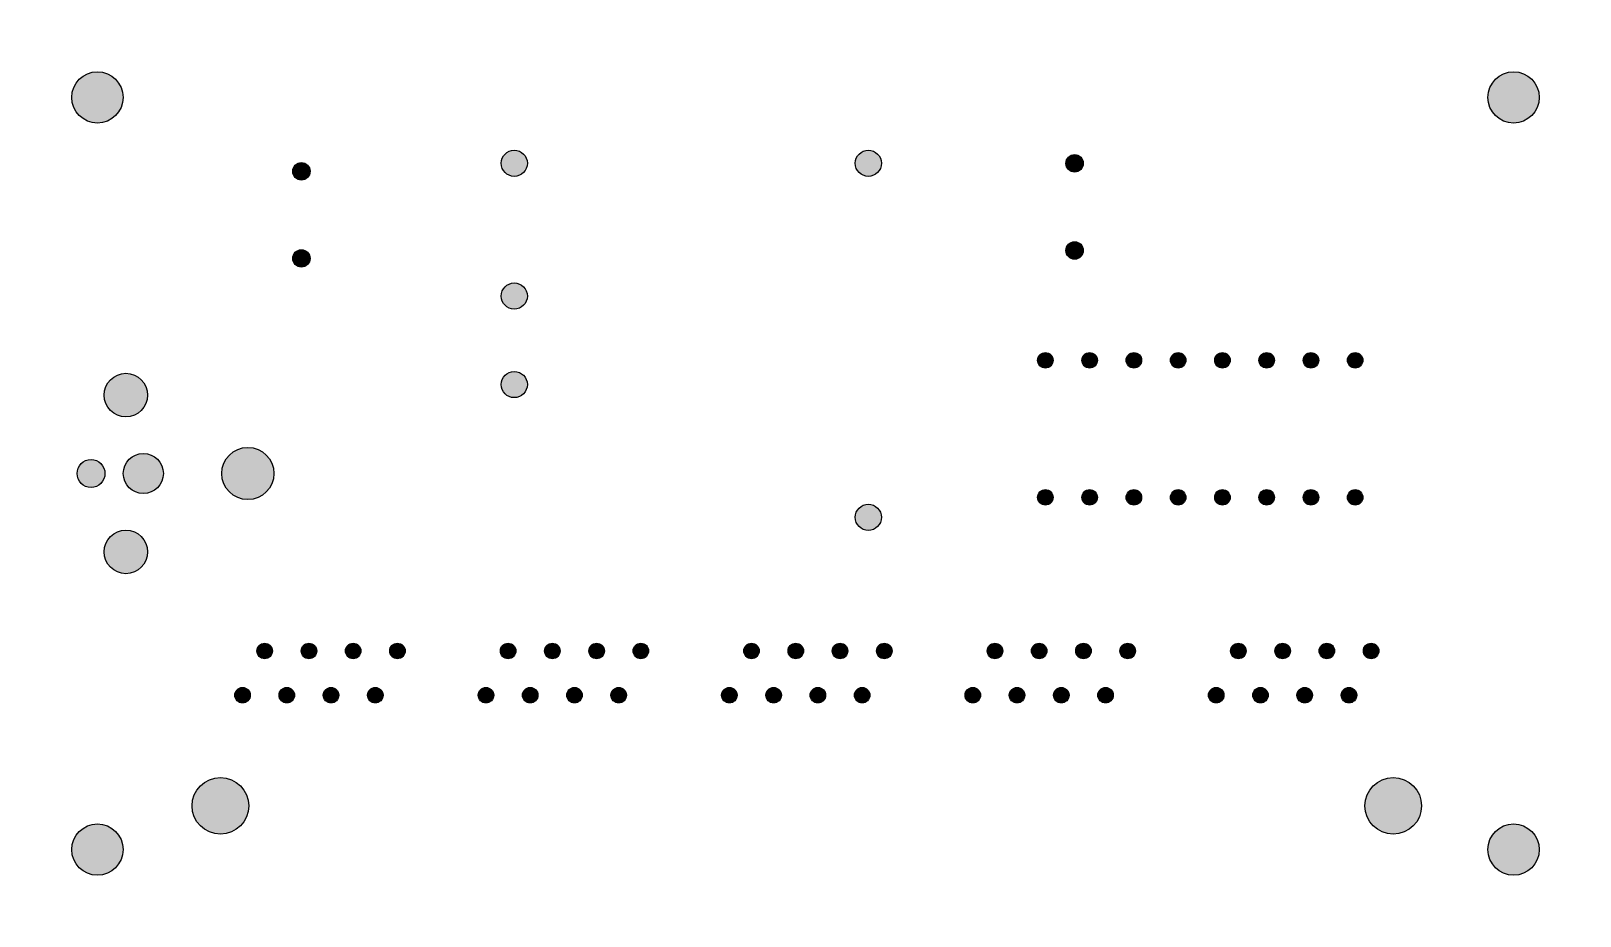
# Model space of a CAD drawing. Extents: x 0 to 3500, y 0 to 2000.
import ezdxf

# ---------------------------------------------------------------- set-up
doc = ezdxf.new("R2010")
doc.units = 0
doc.layers.add('BOARD_OUTLINE', color=2, linetype='CONTINUOUS')
doc.layers.add('DRILL', color=255, linetype='CONTINUOUS')

msp = doc.modelspace()

# ---------------------------------------------------------------- hatches: boundary and pattern name
at = {"layer": 'DRILL'}
h = msp.add_hatch(color=255, dxfattribs=at)
edge = h.paths.add_edge_path()
edge.add_arc((150, 1850), 58, 0, 360)
h = msp.add_hatch(color=255, dxfattribs=at)
edge = h.paths.add_edge_path()
edge.add_arc((3350, 1850), 58, 0, 360)
h = msp.add_hatch(color=255, dxfattribs=at)
edge = h.paths.add_edge_path()
edge.add_arc((1092, 1701), 29.527559, 0, 360)
h = msp.add_hatch(color=255, dxfattribs=at)
edge = h.paths.add_edge_path()
edge.add_arc((1892, 1701), 29.527559, 0, 360)
h = msp.add_hatch(color=255, dxfattribs=at)
edge = h.paths.add_edge_path()
edge.add_arc((2358, 1700.850394), 19.685039, 0, 360)
h = msp.add_hatch(color=255, dxfattribs=at)
edge = h.paths.add_edge_path()
edge.add_arc((611, 1682.850394), 19.685039, 0, 360)
h = msp.add_hatch(color=255, dxfattribs=at)
edge = h.paths.add_edge_path()
edge.add_arc((611, 1486), 19.685039, 0, 360)
h = msp.add_hatch(color=255, dxfattribs=at)
edge = h.paths.add_edge_path()
edge.add_arc((2358, 1504), 19.685039, 0, 360)
h = msp.add_hatch(color=255, dxfattribs=at)
edge = h.paths.add_edge_path()
edge.add_arc((1092, 1401), 29.527559, 0, 360)
h = msp.add_hatch(color=255, dxfattribs=at)
edge = h.paths.add_edge_path()
edge.add_arc((2292, 1255.84252), 17.5, 0, 360)
h = msp.add_hatch(color=255, dxfattribs=at)
edge = h.paths.add_edge_path()
edge.add_arc((2392, 1255.84252), 17.5, 0, 360)
h = msp.add_hatch(color=255, dxfattribs=at)
edge = h.paths.add_edge_path()
edge.add_arc((2492, 1255.84252), 17.5, 0, 360)
h = msp.add_hatch(color=255, dxfattribs=at)
edge = h.paths.add_edge_path()
edge.add_arc((2592, 1255.84252), 17.5, 0, 360)
h = msp.add_hatch(color=255, dxfattribs=at)
edge = h.paths.add_edge_path()
edge.add_arc((2692, 1255.84252), 17.5, 0, 360)
h = msp.add_hatch(color=255, dxfattribs=at)
edge = h.paths.add_edge_path()
edge.add_arc((2792, 1255.84252), 17.5, 0, 360)
h = msp.add_hatch(color=255, dxfattribs=at)
edge = h.paths.add_edge_path()
edge.add_arc((2892, 1255.84252), 17.5, 0, 360)
h = msp.add_hatch(color=255, dxfattribs=at)
edge = h.paths.add_edge_path()
edge.add_arc((2992, 1255.84252), 17.5, 0, 360)
h = msp.add_hatch(color=255, dxfattribs=at)
edge = h.paths.add_edge_path()
edge.add_arc((214.409449, 1177.165354), 49.212598, 0, 360)
h = msp.add_hatch(color=255, dxfattribs=at)
edge = h.paths.add_edge_path()
edge.add_arc((1092, 1201), 29.527559, 0, 360)
h = msp.add_hatch(color=255, dxfattribs=at)
edge = h.paths.add_edge_path()
edge.add_arc((490, 1000), 59.055118, 0, 360)
h = msp.add_hatch(color=255, dxfattribs=at)
edge = h.paths.add_edge_path()
edge.add_arc((135.669291, 1000), 31.496063, 0, 360)
h = msp.add_hatch(color=255, dxfattribs=at)
edge = h.paths.add_edge_path()
edge.add_arc((253.779528, 1000), 45.275591, 0, 360)
h = msp.add_hatch(color=255, dxfattribs=at)
edge = h.paths.add_edge_path()
edge.add_arc((2292, 946), 17.5, 0, 360)
h = msp.add_hatch(color=255, dxfattribs=at)
edge = h.paths.add_edge_path()
edge.add_arc((2392, 946), 17.5, 0, 360)
h = msp.add_hatch(color=255, dxfattribs=at)
edge = h.paths.add_edge_path()
edge.add_arc((2492, 946), 17.5, 0, 360)
h = msp.add_hatch(color=255, dxfattribs=at)
edge = h.paths.add_edge_path()
edge.add_arc((2592, 946), 17.5, 0, 360)
h = msp.add_hatch(color=255, dxfattribs=at)
edge = h.paths.add_edge_path()
edge.add_arc((2692, 946), 17.5, 0, 360)
h = msp.add_hatch(color=255, dxfattribs=at)
edge = h.paths.add_edge_path()
edge.add_arc((2792, 946), 17.5, 0, 360)
h = msp.add_hatch(color=255, dxfattribs=at)
edge = h.paths.add_edge_path()
edge.add_arc((2892, 946), 17.5, 0, 360)
h = msp.add_hatch(color=255, dxfattribs=at)
edge = h.paths.add_edge_path()
edge.add_arc((2992, 946), 17.5, 0, 360)
h = msp.add_hatch(color=255, dxfattribs=at)
edge = h.paths.add_edge_path()
edge.add_arc((1892, 901), 29.527559, 0, 360)
h = msp.add_hatch(color=255, dxfattribs=at)
edge = h.paths.add_edge_path()
edge.add_arc((214.409449, 822.834646), 49.212598, 0, 360)
h = msp.add_hatch(color=255, dxfattribs=at)
edge = h.paths.add_edge_path()
edge.add_arc((528, 599), 17.5, 0, 360)
h = msp.add_hatch(color=255, dxfattribs=at)
edge = h.paths.add_edge_path()
edge.add_arc((628, 599), 17.5, 0, 360)
h = msp.add_hatch(color=255, dxfattribs=at)
edge = h.paths.add_edge_path()
edge.add_arc((728, 599), 17.5, 0, 360)
h = msp.add_hatch(color=255, dxfattribs=at)
edge = h.paths.add_edge_path()
edge.add_arc((828, 599), 17.5, 0, 360)
h = msp.add_hatch(color=255, dxfattribs=at)
edge = h.paths.add_edge_path()
edge.add_arc((1078, 599), 17.5, 0, 360)
h = msp.add_hatch(color=255, dxfattribs=at)
edge = h.paths.add_edge_path()
edge.add_arc((1178, 599), 17.5, 0, 360)
h = msp.add_hatch(color=255, dxfattribs=at)
edge = h.paths.add_edge_path()
edge.add_arc((1278, 599), 17.5, 0, 360)
h = msp.add_hatch(color=255, dxfattribs=at)
edge = h.paths.add_edge_path()
edge.add_arc((1378, 599), 17.5, 0, 360)
h = msp.add_hatch(color=255, dxfattribs=at)
edge = h.paths.add_edge_path()
edge.add_arc((1628, 599), 17.5, 0, 360)
h = msp.add_hatch(color=255, dxfattribs=at)
edge = h.paths.add_edge_path()
edge.add_arc((1728, 599), 17.5, 0, 360)
h = msp.add_hatch(color=255, dxfattribs=at)
edge = h.paths.add_edge_path()
edge.add_arc((1828, 599), 17.5, 0, 360)
h = msp.add_hatch(color=255, dxfattribs=at)
edge = h.paths.add_edge_path()
edge.add_arc((1928, 599), 17.5, 0, 360)
h = msp.add_hatch(color=255, dxfattribs=at)
edge = h.paths.add_edge_path()
edge.add_arc((2178, 599), 17.5, 0, 360)
h = msp.add_hatch(color=255, dxfattribs=at)
edge = h.paths.add_edge_path()
edge.add_arc((2278, 599), 17.5, 0, 360)
h = msp.add_hatch(color=255, dxfattribs=at)
edge = h.paths.add_edge_path()
edge.add_arc((2378, 599), 17.5, 0, 360)
h = msp.add_hatch(color=255, dxfattribs=at)
edge = h.paths.add_edge_path()
edge.add_arc((2478, 599), 17.5, 0, 360)
h = msp.add_hatch(color=255, dxfattribs=at)
edge = h.paths.add_edge_path()
edge.add_arc((2728, 599), 17.5, 0, 360)
h = msp.add_hatch(color=255, dxfattribs=at)
edge = h.paths.add_edge_path()
edge.add_arc((2828, 599), 17.5, 0, 360)
h = msp.add_hatch(color=255, dxfattribs=at)
edge = h.paths.add_edge_path()
edge.add_arc((2928, 599), 17.5, 0, 360)
h = msp.add_hatch(color=255, dxfattribs=at)
edge = h.paths.add_edge_path()
edge.add_arc((3028, 599), 17.5, 0, 360)
h = msp.add_hatch(color=255, dxfattribs=at)
edge = h.paths.add_edge_path()
edge.add_arc((478, 499), 17.5, 0, 360)
h = msp.add_hatch(color=255, dxfattribs=at)
edge = h.paths.add_edge_path()
edge.add_arc((578, 499), 17.5, 0, 360)
h = msp.add_hatch(color=255, dxfattribs=at)
edge = h.paths.add_edge_path()
edge.add_arc((678, 499), 17.5, 0, 360)
h = msp.add_hatch(color=255, dxfattribs=at)
edge = h.paths.add_edge_path()
edge.add_arc((778, 499), 17.5, 0, 360)
h = msp.add_hatch(color=255, dxfattribs=at)
edge = h.paths.add_edge_path()
edge.add_arc((1028, 499), 17.5, 0, 360)
h = msp.add_hatch(color=255, dxfattribs=at)
edge = h.paths.add_edge_path()
edge.add_arc((1128, 499), 17.5, 0, 360)
h = msp.add_hatch(color=255, dxfattribs=at)
edge = h.paths.add_edge_path()
edge.add_arc((1228, 499), 17.5, 0, 360)
h = msp.add_hatch(color=255, dxfattribs=at)
edge = h.paths.add_edge_path()
edge.add_arc((1328, 499), 17.5, 0, 360)
h = msp.add_hatch(color=255, dxfattribs=at)
edge = h.paths.add_edge_path()
edge.add_arc((1578, 499), 17.5, 0, 360)
h = msp.add_hatch(color=255, dxfattribs=at)
edge = h.paths.add_edge_path()
edge.add_arc((1678, 499), 17.5, 0, 360)
h = msp.add_hatch(color=255, dxfattribs=at)
edge = h.paths.add_edge_path()
edge.add_arc((1778, 499), 17.5, 0, 360)
h = msp.add_hatch(color=255, dxfattribs=at)
edge = h.paths.add_edge_path()
edge.add_arc((1878, 499), 17.5, 0, 360)
h = msp.add_hatch(color=255, dxfattribs=at)
edge = h.paths.add_edge_path()
edge.add_arc((2128, 499), 17.5, 0, 360)
h = msp.add_hatch(color=255, dxfattribs=at)
edge = h.paths.add_edge_path()
edge.add_arc((2228, 499), 17.5, 0, 360)
h = msp.add_hatch(color=255, dxfattribs=at)
edge = h.paths.add_edge_path()
edge.add_arc((2328, 499), 17.5, 0, 360)
h = msp.add_hatch(color=255, dxfattribs=at)
edge = h.paths.add_edge_path()
edge.add_arc((2428, 499), 17.5, 0, 360)
h = msp.add_hatch(color=255, dxfattribs=at)
edge = h.paths.add_edge_path()
edge.add_arc((2678, 499), 17.5, 0, 360)
h = msp.add_hatch(color=255, dxfattribs=at)
edge = h.paths.add_edge_path()
edge.add_arc((2778, 499), 17.5, 0, 360)
h = msp.add_hatch(color=255, dxfattribs=at)
edge = h.paths.add_edge_path()
edge.add_arc((2878, 499), 17.5, 0, 360)
h = msp.add_hatch(color=255, dxfattribs=at)
edge = h.paths.add_edge_path()
edge.add_arc((2978, 499), 17.5, 0, 360)
h = msp.add_hatch(color=255, dxfattribs=at)
edge = h.paths.add_edge_path()
edge.add_arc((428, 249), 64, 0, 360)
h = msp.add_hatch(color=255, dxfattribs=at)
edge = h.paths.add_edge_path()
edge.add_arc((3078, 249), 64, 0, 360)
h = msp.add_hatch(color=255, dxfattribs=at)
edge = h.paths.add_edge_path()
edge.add_arc((150, 150), 58, 0, 360)
h = msp.add_hatch(color=255, dxfattribs=at)
edge = h.paths.add_edge_path()
edge.add_arc((3350, 150), 58, 0, 360)

# ---------------------------------------------------------------- linework, layer by layer
at = {"layer": 'BOARD_OUTLINE', "color": 2, "const_width": 0.000039}
for points in [[(3500, 2000), (0, 2000)], [(0, 2000), (0, 0)], [(3500, 0), (3500, 2000)], [(0, 0), (3500, 0)]]:
    msp.add_lwpolyline(points, dxfattribs=at)
at = {"layer": 'DRILL', "color": 255}
for centre, radius in [((150, 1850), 58), ((3350, 1850), 58), ((1092, 1701), 29.527559), ((1892, 1701), 29.527559), ((2358, 1700.850394), 19.685039), ((611, 1682.850394), 19.685039), ((611, 1486), 19.685039), ((2358, 1504), 19.685039), ((1092, 1401), 29.527559), ((2292, 1255.84252), 17.5), ((2392, 1255.84252), 17.5), ((2492, 1255.84252), 17.5), ((2592, 1255.84252), 17.5), ((2692, 1255.84252), 17.5), ((2792, 1255.84252), 17.5), ((2892, 1255.84252), 17.5), ((2992, 1255.84252), 17.5), ((214.409449, 1177.165354), 49.212598), ((1092, 1201), 29.527559), ((490, 1000), 59.055118), ((135.669291, 1000), 31.496063), ((253.779528, 1000), 45.275591), ((2292, 946), 17.5), ((2392, 946), 17.5), ((2492, 946), 17.5), ((2592, 946), 17.5), ((2692, 946), 17.5), ((2792, 946), 17.5), ((2892, 946), 17.5), ((2992, 946), 17.5), ((1892, 901), 29.527559), ((214.409449, 822.834646), 49.212598), ((528, 599), 17.5), ((628, 599), 17.5), ((728, 599), 17.5), ((828, 599), 17.5), ((1078, 599), 17.5), ((1178, 599), 17.5), ((1278, 599), 17.5), ((1378, 599), 17.5), ((1628, 599), 17.5), ((1728, 599), 17.5), ((1828, 599), 17.5), ((1928, 599), 17.5), ((2178, 599), 17.5), ((2278, 599), 17.5), ((2378, 599), 17.5), ((2478, 599), 17.5), ((2728, 599), 17.5), ((2828, 599), 17.5), ((2928, 599), 17.5), ((3028, 599), 17.5), ((478, 499), 17.5), ((578, 499), 17.5), ((678, 499), 17.5), ((778, 499), 17.5), ((1028, 499), 17.5), ((1128, 499), 17.5), ((1228, 499), 17.5), ((1328, 499), 17.5), ((1578, 499), 17.5), ((1678, 499), 17.5), ((1778, 499), 17.5), ((1878, 499), 17.5), ((2128, 499), 17.5), ((2228, 499), 17.5), ((2328, 499), 17.5), ((2428, 499), 17.5), ((2678, 499), 17.5), ((2778, 499), 17.5), ((2878, 499), 17.5), ((2978, 499), 17.5), ((428, 249), 64), ((3078, 249), 64), ((150, 150), 58), ((3350, 150), 58)]:
    msp.add_circle(centre, radius, dxfattribs=at)

doc.saveas('drawing.dxf')
